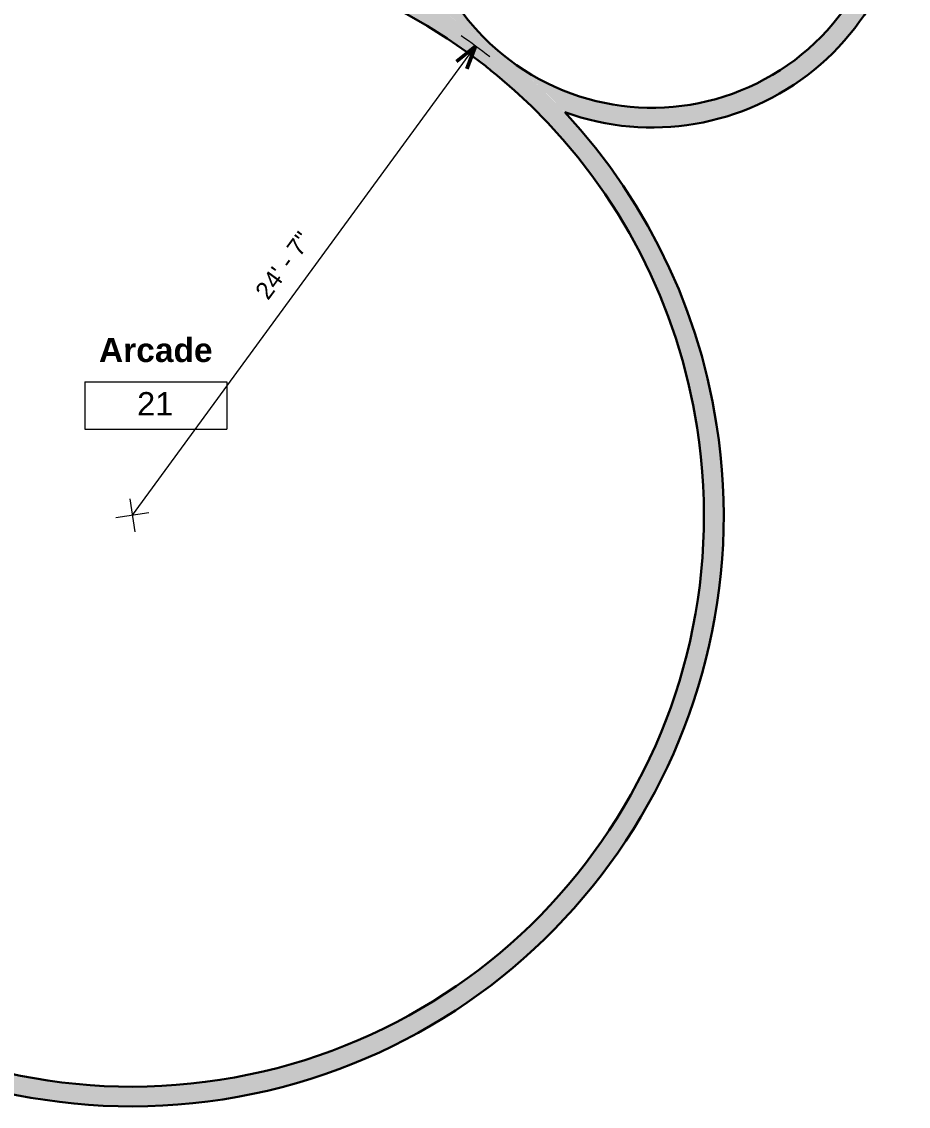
# Model space of a CAD drawing. Header units: inches. Extents: x -1153 to 1152, y -1346 to 961.
# Drawn here: x 50 to 500, y -1346 to -796 of the extents above; entities that cross this region are included whole.
import ezdxf

# ---------------------------------------------------------------- set-up
doc = ezdxf.new("R2010")
doc.units = ezdxf.units.IN
doc.header["$MEASUREMENT"] = 0
for name, color, linetype, lineweight in [('A-ANNO-DIMS', 211, 'Continuous', 9), ('A-ANNO-DIMS-96', 211, 'Continuous', 9), ('A-AREA-IDEN', 2, 'Continuous', 9), ('A-WALL', 113, 'Continuous', 13), ('A-WALL-PATT', 111, 'Continuous', 13)]:
    doc.layers.add(name, color=color, linetype=linetype, lineweight=lineweight)
doc.styles.add('Arial', font='arial.ttf', dxfattribs={"height": 8.851796})
doc.styles.add('Arial_1', font='arial.ttf', dxfattribs={"height": 11.802395})
doc.styles.add('Arial_B', font='arialbd.ttf', dxfattribs={"height": 12.177074})
doc.dimstyles.new('Arrow_-_3_32__Arial', dxfattribs={"dimscale": 12, "dimtxt": 9, "dimasz": 1, "dimexe": 0.75, "dimexo": 0, "dimgap": 0.5, "dimtad": 1, "dimjust": 3, "dimdec": 5, "dimrnd": 0.03125, "dimzin": 1, "dimdsep": 46, "dimlunit": 4, "dimtxsty": 'Arial', "dimblk1": 'OPEN30', "dimblk2": 'OPEN30', "dimsah": 1, "dimcen": 0.09, "dimazin": 0, "dimtfac": 1, "dimtdec": 4, "dimtix": 1, "dimtmove": 0, "dimatfit": 2, "dimfxl": 1, "dimtvp": 1, "dimtfill": 1, "dimfrac": 2, "dimtolj": 1, "dimtzin": 0, "dimarcsym": 2})

# ---------------------------------------------------------------- blocks, each defined once
blk = doc.blocks.new('Room Tag - Room Tag-60376-Level 1')
at = {"layer": 'A-AREA-IDEN'}
for p, q in [((-0.375, -0.0625), (-0.375, -0.3125)), ((-0.375, -0.0625), (0.375, -0.0625)), ((0.375, -0.0625), (0.375, -0.3125)), ((-0.375, -0.3125), (0.375, -0.3125))]:
    blk.add_line(p, q, dxfattribs=at)
blk = doc.blocks.new('DIMBLOCK6-Level 1')
at = {"layer": 'A-ANNO-DIMS-96'}
for p, q in [((106.24, -1046.32), (280.43, -808.24)), ((104.94, -1037.93), (107.54, -1054.7)), ((114.63, -1045.02), (97.86, -1047.62))]:
    blk.add_line(p, q, dxfattribs=at)
at = {"layer": 'A-ANNO-DIMS-96', "lineweight": 50}
for q in [(270.75, -816.02), (275.94, -819.82)]:
    blk.add_line((280.43, -808.24), q, dxfattribs=at)
at = {"layer": 'A-ANNO-DIMS-96'}
blk.add_arc((106.24, -1046.32), 295, 52.0613, 55.5573, dxfattribs=at)
at = {"layer": 'A-ANNO-DIMS-96', "color": 0, "insert": (167.94, -932.38), "char_height": 8.852, "width": 45.8585, "attachment_point": 1, "rotation": 53.8093, "line_spacing_factor": 0.938532, "style": 'Arial', "bg_fill": 3, "box_fill_scale": 1.25, "bg_fill_color": 0, "bg_fill_transparency": 0}
blk.add_mtext('24\' - 7"', dxfattribs=at)
blk = doc.blocks.new('_Open30')
at = {"color": 0, "linetype": 'ByBlock', "lineweight": -2}
for p, q in [((-1, 0.268), (0, 0)), ((0, 0), (-1, -0.268)), ((0, 0), (-1, 0))]:
    blk.add_line(p, q, dxfattribs=at)

msp = doc.modelspace()

# ---------------------------------------------------------------- hatches: boundary and pattern name
at = {"layer": 'A-WALL-PATT'}
h = msp.add_hatch(color=256, dxfattribs=at)
h.paths.add_polyline_path([(372.121679, -849.51628), (380.000259, -849.14547), (387.98385, -848.273417), (395.61759, -846.975662), (403.298853, -845.184651), (410.857365, -842.931117), (418.265303, -840.223355), (425.495398, -837.071332), (432.521036, -833.486651), (439.316355, -829.482508), (445.856342, -825.073642), (452.116922, -820.276282), (458.075049, -815.108088), (463.708793, -809.588083), (468.997415, -803.736587), (473.921447, -797.575139), (478.462763, -791.126421), (482.604648, -784.41417), (486.331854, -777.463094), (489.630661, -770.29878), (492.488927, -762.947601), (494.896131, -755.436616), (496.84341, -747.793473), (498.323598, -740.046308), (499.331245, -732.223638), (499.862642, -724.354258), (499.915834, -716.467136), (499.490624, -708.591304), (498.588577, -700.755755), (488.693458, -702.200265), (489.557809, -709.815537), (489.934273, -717.470453), (489.821313, -725.133788), (489.219392, -732.774283), (488.130963, -740.36077), (486.560467, -747.862304), (484.51431, -755.248284), (482.000839, -762.488583), (479.030306, -769.553666), (475.614828, -776.414714), (471.768339, -783.04374), (467.506527, -789.413703), (462.846778, -795.498619), (457.808099, -801.273667), (452.411044, -806.71529), (446.677628, -811.801291), (440.631238, -816.510923), (434.296538, -820.824976), (427.699369, -824.725851), (420.866641, -828.197636), (413.826226, -831.22617), (406.606842, -833.799098), (399.237938, -835.905926), (391.749573, -837.53806), (384.172293, -838.688841), (376.537007, -839.353575), (368.87486, -839.529552), (361.217107, -839.216053), (353.594985, -838.414357), (346.039585, -837.127734), (338.581727, -835.361432), (331.251832, -833.122657), (324.079801, -830.420541), (316.860993, -827.141928), (310.325587, -823.672219), (303.799509, -819.65354), (297.543276, -815.226462), (304.898414, -821.51785), (312.046772, -828.04323), (318.98091, -834.795809), (325.693612, -841.76856), (333.187794, -844.227576), (340.817306, -846.227592), (348.554065, -847.761246), (356.36959, -848.822892), (364.235112, -849.408622)], flags=0)
h.paths.add_polyline_path([(291.330072, -823.065004), (288.362826, -820.637919), (285.363757, -818.250268), (288.311413, -820.701628)], flags=0)
h.paths.add_polyline_path([(291.713095, -810.521584), (286.429293, -805.696754), (281.442446, -800.565582), (276.770285, -795.146314), (272.42942, -789.458216), (268.435287, -783.521512), (264.802084, -777.357309), (261.54273, -770.987523), (258.668814, -764.434801), (256.190551, -757.722441), (254.116755, -750.874308), (252.454798, -743.914749), (251.210589, -736.868508), (241.31547, -738.313018), (242.6551, -745.906593), (244.442582, -753.407387), (246.671627, -760.789009), (249.334393, -768.025491), (252.421511, -775.091373), (255.922122, -781.961797), (259.823908, -788.61259), (268.057201, -793.701057), (276.122062, -799.05247), (284.010097, -804.661259)], flags=0)
for points in [[(-190.219567, -1092.262745), (-180.337533, -1090.731276), (-181.928074, -1078.850467), (-183.026282, -1066.914078), (-183.630282, -1054.942503), (-183.73904, -1042.956193), (-183.352372, -1030.975629), (-182.470937, -1019.021278), (-181.096242, -1007.113564), (-179.230635, -995.272831), (-176.877305, -983.519309), (-174.04027, -971.873079), (-170.724379, -960.354038), (-166.935296, -948.981866), (-162.679495, -937.775993), (-157.964248, -926.755563), (-152.797609, -915.939404), (-147.188407, -905.345997), (-141.146223, -894.993439), (-134.681383, -884.899417), (-127.804929, -875.081178), (-120.528611, -865.555495), (-112.86486, -856.338642), (-104.82677, -847.446368), (-96.428073, -838.893864), (-87.683119, -830.695741), (-78.606848, -822.866007), (-69.214766, -815.418038), (-59.522921, -808.364558), (-49.54787, -801.71762), (-39.306655, -795.488578), (-28.816774, -789.688075), (-18.096148, -784.326021), (-7.163093, -779.411578), (3.963711, -774.95314), (15.265255, -770.958326), (26.722231, -767.433961), (38.315064, -764.386066), (50.023948, -761.819848), (61.828878, -759.739691), (73.709687, -758.14915), (85.646076, -757.050941), (97.617652, -756.446942), (109.603961, -756.338183), (121.584525, -756.724852), (133.538877, -757.606286), (145.446591, -758.980981), (157.287323, -760.846588), (169.040845, -763.199919), (180.687075, -766.036954), (192.206116, -769.352845), (203.578288, -773.141927), (214.784161, -777.397728), (225.804591, -782.112976), (236.62075, -787.279614), (247.214158, -792.888817), (257.566716, -798.931), (267.660737, -805.395841), (277.478977, -812.272295), (287.00466, -819.548612), (296.221512, -827.212363), (305.113786, -835.250454), (313.666291, -843.64915), (321.864413, -852.394105), (329.694148, -861.470376), (337.142117, -870.862457), (344.195596, -880.554303), (350.842535, -890.529354), (357.071577, -900.770569), (362.872079, -911.26045), (368.234133, -921.981076), (373.148577, -932.91413), (377.607014, -944.040935), (381.601828, -955.342479), (385.126193, -966.799454), (388.174089, -978.392287), (390.740307, -990.101171), (392.820463, -1001.906102), (402.702498, -1000.374633), (400.58179, -988.320642), (397.971181, -976.363182), (394.875017, -964.522156), (391.298451, -952.817273), (387.247436, -941.268014), (382.728714, -929.893601), (377.749807, -918.712966), (372.319, -907.744718), (366.445334, -897.007113), (360.138584, -886.518022), (353.409248, -876.294904), (346.268525, -866.354773), (338.7283, -856.714175), (330.801125, -847.389155), (322.500191, -838.395233), (313.839317, -829.74738), (304.832916, -821.459988), (295.49598, -813.546851), (285.844048, -806.021139), (275.893185, -798.89538), (265.659954, -792.181432), (255.161387, -785.89047), (244.414957, -780.032966), (233.43855, -774.618668), (222.250437, -769.656587), (210.869239, -765.154984), (199.313897, -761.121349), (187.603646, -757.562398), (175.757976, -754.484053), (163.796602, -751.891438), (151.739433, -749.788868), (139.606537, -748.179842), (127.418109, -747.067039), (115.194434, -746.452311), (102.955858, -746.336681), (90.72275, -746.720342), (78.515472, -747.602654), (66.354341, -748.98215), (54.259598, -750.856533), (42.251374, -753.222684), (30.349655, -756.076664), (18.57425, -759.413723), (6.944759, -763.228307), (-4.519463, -767.514068), (-15.799334, -772.263871), (-26.87608, -777.469811), (-37.731265, -783.123224), (-48.346821, -789.214699), (-58.705081, -795.734099), (-68.788804, -802.670572), (-78.581206, -810.012573), (-88.065988, -817.747883), (-97.227366, -825.863626), (-106.050089, -834.346295), (-114.519474, -843.181771), (-122.621424, -852.355348), (-130.342455, -861.851758), (-137.669715, -871.655195), (-144.591009, -881.749342), (-151.094817, -892.117399), (-157.170314, -902.742108), (-162.807388, -913.605787), (-167.996657, -924.690353), (-172.729484, -935.977358), (-176.997991, -947.448014), (-180.795074, -959.083231), (-184.114413, -970.863643), (-186.950483, -982.769643), (-189.298564, -994.781414), (-191.154748, -1006.878963), (-192.515946, -1019.042156), (-193.379891, -1031.250748), (-193.745146, -1043.484419), (-193.611103, -1055.722807), (-192.977984, -1067.945543), (-191.846845, -1080.132284)], [(109.527073, -1346.300696), (121.760181, -1345.917036), (133.967459, -1345.034723), (146.12859, -1343.655228), (158.223333, -1341.780845), (170.231557, -1339.414694), (182.133276, -1336.560714), (193.908681, -1333.223655), (205.538172, -1329.40907), (217.002393, -1325.12331), (228.282264, -1320.373507), (239.359011, -1315.167567), (250.214196, -1309.514154), (260.829752, -1303.422679), (271.188012, -1296.903279), (281.271735, -1289.966806), (291.064136, -1282.624805), (300.548919, -1274.889495), (309.710296, -1266.773752), (318.53302, -1258.291083), (327.002405, -1249.455607), (335.104355, -1240.28203), (342.825386, -1230.78562), (350.152646, -1220.982183), (357.07394, -1210.888036), (363.577748, -1200.519979), (369.653245, -1189.895269), (375.290319, -1179.031591), (380.479588, -1167.947025), (385.212415, -1156.66002), (389.733104, -1144.416615), (393.278005, -1133.554146), (396.597344, -1121.773734), (399.433414, -1109.867735), (401.781495, -1097.855964), (403.637679, -1085.758415), (404.998877, -1073.595222), (405.862822, -1061.38663), (406.228077, -1049.152959), (406.094033, -1036.914571), (405.460915, -1024.691835), (404.329776, -1012.505094), (402.702498, -1000.374633), (392.820463, -1001.906102), (394.411005, -1013.786911), (395.509213, -1025.723299), (396.113213, -1037.694875), (396.221971, -1049.681184), (395.835303, -1061.661749), (394.953868, -1073.6161), (393.579173, -1085.523814), (391.713566, -1097.364547), (389.360235, -1109.118069), (386.523201, -1120.764299), (383.20731, -1132.28334), (379.129173, -1144.416615), (375.162426, -1154.861385), (370.447179, -1165.881815), (365.28054, -1176.697973), (359.671338, -1187.291381), (353.629154, -1197.643939), (347.164313, -1207.737961), (340.28786, -1217.5562), (333.011542, -1227.081883), (325.347791, -1236.298735), (317.309701, -1245.19101), (308.911004, -1253.743514), (300.16605, -1261.941637), (291.089778, -1269.771371), (281.697697, -1277.21934), (272.005852, -1284.27282), (262.0308, -1290.919758), (251.789586, -1297.1488), (241.299705, -1302.949303), (230.579079, -1308.311357), (219.646024, -1313.2258), (208.51922, -1317.684238), (197.217676, -1321.679051), (185.7607, -1325.203417), (174.167867, -1328.251312), (162.458983, -1330.81753), (150.654053, -1332.897687), (138.773244, -1334.488228), (126.836855, -1335.586437), (114.865279, -1336.190436), (102.87897, -1336.299195), (90.898405, -1335.912526), (78.944054, -1335.031091), (67.03634, -1333.656396), (55.195608, -1331.79079), (43.442086, -1329.437459), (31.795856, -1326.600424), (20.276815, -1323.284533), (8.904643, -1319.49545), (-2.30123, -1315.23965), (-13.321661, -1310.524402), (-24.137819, -1305.357764), (-34.731227, -1299.748561), (-45.083785, -1293.706378), (-55.177806, -1287.241537), (-64.996046, -1280.365083), (-74.521729, -1273.088765), (-83.738581, -1265.425015), (-92.630855, -1257.386924), (-101.18336, -1248.988227), (-109.381482, -1240.243273), (-117.211217, -1231.167002), (-124.659186, -1221.774921), (-131.712665, -1212.083075), (-138.359604, -1202.108024), (-144.588646, -1191.866809), (-150.389149, -1181.376928), (-155.751202, -1170.656302), (-160.665646, -1159.723248), (-165.124083, -1148.596443), (-169.118897, -1137.294899), (-172.643262, -1125.837923), (-175.691158, -1114.245091), (-178.257376, -1102.536207), (-180.337533, -1090.731276), (-190.219567, -1092.262745), (-188.098859, -1104.316736), (-185.48825, -1116.274196), (-182.392086, -1128.115221), (-178.81552, -1139.820105), (-174.764505, -1151.369364), (-170.245783, -1162.743777), (-165.266876, -1173.924412), (-159.836069, -1184.89266), (-153.962403, -1195.630265), (-147.655653, -1206.119356), (-140.926317, -1216.342474), (-133.785594, -1226.282604), (-126.245369, -1235.923203), (-118.318194, -1245.248223), (-110.017261, -1254.242145), (-101.356386, -1262.889998), (-92.349986, -1271.17739), (-83.013049, -1279.090527), (-73.361117, -1286.616238), (-63.410255, -1293.741998), (-53.177023, -1300.455946), (-42.678456, -1306.746908), (-31.932026, -1312.604412), (-20.95562, -1318.01871), (-9.767506, -1322.980791), (1.613692, -1327.482394), (13.169034, -1331.516028), (24.879285, -1335.07498), (36.724955, -1338.153325), (48.686329, -1340.74594), (60.743498, -1342.84851), (72.876393, -1344.457536), (85.064822, -1345.570338), (97.288497, -1346.185066)]]:
    msp.add_hatch(color=256, dxfattribs=at).paths.add_polyline_path(points, flags=0)

# ---------------------------------------------------------------- linework, layer by layer
at = {"layer": 'A-WALL', "lineweight": 30, "flags": 128}
for points in [[(48.715169, -762.081596), (60.474779, -759.952821), (72.31211, -758.310358), (84.20706, -757.156995), (96.139429, -756.494693), (108.088954, -756.324574), (120.035342, -756.646928), (131.958304, -757.461208), (143.837593, -758.766031), (155.653036, -760.55918), (167.384567, -762.837612), (179.012264, -765.597456), (190.516381, -768.834025), (201.87738, -772.541824), (213.075968, -776.714555), (224.093128, -781.345133), (234.910151, -786.425693), (245.508666, -791.947608), (255.870675, -797.9015), (265.978581, -804.277259), (275.815219, -811.064056), (285.364005, -818.250471)], [(297.54298, -815.226221), (294.642899, -812.855844), (291.712978, -810.521516)], [(291.330014, -823.064981), (300.167722, -830.697245), (308.690972, -838.679104), (316.885981, -846.997621), (324.739461, -855.639309), (332.23868, -864.590158), (339.371479, -873.835655), (346.126292, -883.360811), (352.492168, -893.150182), (358.458785, -903.187896), (364.016469, -913.457681), (369.156209, -923.942884), (373.869671, -934.626507), (378.149213, -945.491227), (381.987895, -956.51943), (385.379493, -967.693236), (388.318507, -978.994528), (390.800171, -990.40498), (392.820463, -1001.906102)], [(402.702498, -1000.374633), (400.641494, -988.624467), (398.114967, -976.965539), (395.12691, -965.416279), (391.68205, -953.99495), (387.785834, -942.719613), (383.444423, -931.608096), (378.664683, -920.67797), (373.454173, -909.946517), (367.82113, -899.430707), (361.774463, -889.147168), (355.323734, -879.11216), (348.479143, -869.34155), (341.251513, -859.850789), (333.652273, -850.654884), (325.693332, -841.768279)]]:
    msp.add_lwpolyline(points, dxfattribs=at)
at = {"layer": 'A-WALL', "lineweight": 30}
for centre, radius, start, end in [((369.952023, -719.534387), 120, 232.88575796, 8.30548989), ((369.952023, -719.534387), 130, 250.09574862, 8.30548989), ((369.952023, -719.534387), 120, 188.30548989, 229.30811146), ((369.952023, -719.534387), 130, 229.40718715, 232.78668227), ((106.241465, -1046.318689), 300, 188.80933554, 8.80933554), ((106.241465, -1046.318689), 290, 188.80933554, 8.80933554)]:
    msp.add_arc(centre, radius, start, end, dxfattribs=at)

# ---------------------------------------------------------------- block references
at = {"layer": 'A-AREA-IDEN', "xscale": 95.99999999999994, "yscale": 95.99999999999994, "zscale": 95.99999999999994}
msp.add_blockref('Room Tag - Room Tag-60376-Level 1', (118.12504, -972.63885), dxfattribs=at)

# ---------------------------------------------------------------- texts
at = {"layer": 'A-AREA-IDEN', "attachment_point": 2, "line_spacing_factor": 0.938532}
for s, insert, char_height, width, style in [('Arcade', (118.135748, -956.389665), 12.1770744, 66.384, 'Arial_B'), ('21', (117.849716, -983.83194), 11.8023952, 21.888, 'Arial_1')]:
    msp.add_mtext(s, dxfattribs=dict(at, insert=insert, char_height=char_height, width=width, style=style))

# ---------------------------------------------------------------- next in the draw order: dimensions: what is measured, and where the dimension line sits
at = {"layer": 'A-ANNO-DIMS'}
dim = msp.add_radius_dim(center=(106.241465, -1046.318689), mpoint=(280.431348, -808.237012), dimstyle='Arrow_-_3_32__Arial', override={"dimpost": '<>'}, dxfattribs=at)
dim.commit()
dim.dimension.update_dxf_attribs({"geometry": 'DIMBLOCK6-Level 1', "text_midpoint": (181.364653, -925.95327)})

doc.saveas('drawing.dxf')
